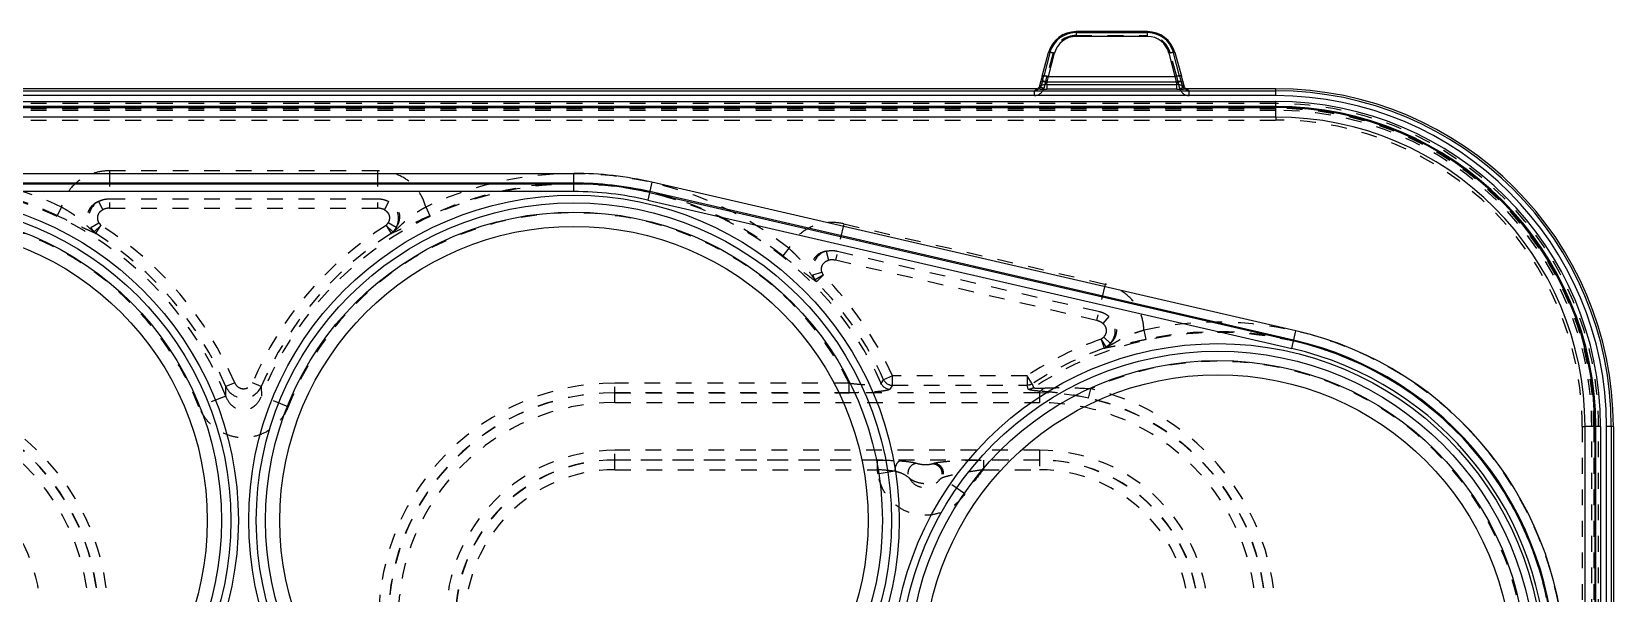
# Model space of a CAD drawing. Header units: millimetres. Extents: x -685 to 1888, y -6001 to 855.
# Drawn here: x 63.4 to 227.4, y -459.2 to -401 of the extents above; entities that cross this region are included whole.
import ezdxf

# ---------------------------------------------------------------- set-up
doc = ezdxf.new("R2010")
doc.units = ezdxf.units.MM
doc.header["$LTSCALE"] = 16.335
doc.linetypes.add('HIDDEN', pattern=[0.2, 0.1, -0.1])
doc.layers.get('0').update_dxf_attribs({"linetype": 'CONTINUOUS'})
doc.layers.add('DEFAULT_2', color=8, linetype='HIDDEN')

msp = doc.modelspace()

# ---------------------------------------------------------------- linework, layer by layer
at = {"color": 7, "linetype": 'Continuous'}
for p, q in [((171.669, -400.997), (171.669, -401.495)), ((179.065, -400.997), (171.669, -400.997)), ((171.669, -401.093), (179.065, -401.093)), ((179.065, -401.495), (171.669, -401.495)), ((179.065, -401.495), (179.065, -400.997)), ((168.145, -405.601), (168.825, -403.161)), ((168.954, -403.195), (168.335, -405.6)), ((168.818, -405.632), (169.436, -403.226)), ((168.954, -403.195), (168.825, -403.161)), ((181.299, -403.226), (181.917, -405.632)), ((181.909, -403.161), (181.781, -403.195)), ((182.4, -405.6), (181.781, -403.195)), ((181.909, -403.161), (182.59, -405.6)), ((168.011, -406.091), (167.834, -406.751)), ((168.08, -406.562), (167.839, -406.747)), ((168.08, -406.562), (168.207, -406.091)), ((168.689, -406.22), (168.207, -406.091)), ((168.624, -406.462), (168.689, -406.22)), ((168.624, -406.462), (168.624, -406.961)), ((168.624, -406.462), (182.111, -406.462)), ((182.046, -406.22), (168.689, -406.22)), ((168.818, -405.632), (181.917, -405.632)), ((182.528, -406.091), (182.046, -406.22)), ((182.046, -406.22), (182.111, -406.462)), ((182.111, -406.961), (182.111, -406.462)), ((182.528, -406.091), (182.654, -406.562)), ((182.9, -406.751), (182.654, -406.562)), ((182.9, -406.751), (182.724, -406.091)), ((-21.633, -407.134), (192.367, -407.134)), ((192.367, -407.633), (-21.633, -407.633)), ((-21.633, -408.247), (192.367, -408.247)), ((167.632, -406.923), (3.103, -406.923)), ((167.632, -406.923), (167.728, -406.913)), ((167.734, -406.912), (167.727, -406.913)), ((167.752, -406.907), (167.734, -406.912)), ((167.853, -406.863), (167.752, -406.907)), ((167.899, -406.832), (167.853, -406.863)), ((167.899, -406.832), (167.902, -406.829)), ((182.111, -406.961), (168.624, -406.961)), ((182.832, -406.829), (182.833, -406.83)), ((182.897, -406.871), (182.833, -406.83)), ((183.103, -406.923), (183.007, -406.913)), ((192.367, -406.923), (183.103, -406.923)), ((192.367, -407.633), (192.367, -406.923)), ((192.367, -409.855), (192.367, -408.247)), ((192.367, -408.746), (-21.633, -408.746)), ((-21.633, -408.858), (192.367, -408.858)), ((192.367, -409.855), (-21.633, -409.855)), ((51.117, -415.694), (119.617, -415.694)), ((119.617, -417.583), (119.617, -415.694)), ((119.617, -416.692), (51.117, -416.692)), ((51.117, -416.785), (119.617, -416.785)), ((119.617, -417.583), (51.117, -417.583)), ((127.698, -416.614), (127.274, -418.454)), ((127.453, -417.676), (194.203, -433.061)), ((194.224, -432.97), (127.474, -417.586)), ((194.448, -431.998), (127.698, -416.614)), ((127.274, -418.454), (194.024, -433.838)), ((194.024, -433.838), (194.448, -431.998)), ((226.043, -441.923), (224.435, -441.923)), ((224.435, -553.039), (224.435, -441.923)), ((225.432, -441.923), (225.432, -553.056)), ((225.545, -553.168), (225.545, -441.923)), ((226.043, -441.923), (226.043, -553.156)), ((227.367, -441.923), (226.657, -441.923)), ((226.657, -552.923), (226.657, -441.923)), ((227.156, -441.923), (227.156, -552.923)), ((227.367, -441.923), (227.367, -552.923))]:
    msp.add_line(p, q, dxfattribs=at)
msp.add_lwpolyline([(183.007, -406.913), (182.985, -406.908), (182.897, -406.871)], dxfattribs=at)
for centre, radius in [((51.117, -451.673), 33.717), ((119.617, -451.673), 33.717), ((51.117, -451.673), 32.929), ((51.117, -451.673), 31.969), ((119.617, -451.673), 32.929), ((119.617, -451.673), 31.969), ((51.117, -451.673), 30.491), ((119.617, -451.673), 30.491), ((186.367, -467.058), 33.717), ((186.367, -467.058), 32.929), ((186.367, -467.058), 31.969), ((186.367, -467.058), 30.491)]:
    msp.add_circle(centre, radius, dxfattribs=at)
for centre, radius, start, end in [((171.669, -403.949), 2.951, 90.00097, 164.52079), ((171.669, -403.899), 2.805, 91.32402, 162.08001), ((171.67, -403.801), 2.306, 90.00624, 165.57772), ((171.669, -403.852), 2.758, 89.99103, 91.33728), ((179.065, -403.949), 2.951, 15.47919, 89.99905), ((179.066, -403.851), 2.758, 88.66268, 90.00997), ((179.065, -403.801), 2.306, 14.42188, 89.99313), ((179.065, -403.899), 2.805, 17.9261, 88.67541), ((171.641, -403.891), 2.776, 162.0468, 165.48349), ((179.093, -403.892), 2.777, 14.51943, 17.96153), ((216.517, -419.085), 50.216, 164.42323, 165.00315), ((120.095, -393.196), 49.81, 344.99602, 345.57912), ((100.643, -391.022), 69.723, 347.40992, 347.90485), ((250.039, -391.034), 69.668, 192.09494, 192.59025), ((230.615, -393.202), 49.784, 194.42073, 195.00413), ((134.23, -419.082), 50.203, 14.99676, 15.57686), ((167.633, -406.454), 0.469, 281.7915, 297.993), ((167.347, -406.618), 0.506, 323.22112, 344.79619), ((167.626, -406.442), 0.482, 298.0632, 321.08831), ((168.627, -386.959), 20.002, 268.95748, 269.99232), ((183.109, -406.441), 0.483, 218.88732, 239.49943), ((183.103, -406.451), 0.471, 239.52848, 258.20085), ((183.393, -406.616), 0.51, 195.26963, 213.69414), ((182.741, -403.921), 3.025, 274.59005, 275.20064), ((192.367, -441.923), 35, 0, 90), ((192.367, -441.923), 34.789, 0, 90), ((192.367, -441.923), 34.29, 0, 90), ((192.367, -441.923), 33.676, 0, 90), ((192.367, -441.923), 33.177, 0, 90), ((192.367, -441.923), 33.065, 0, 90), ((192.367, -441.923), 32.067, 0, 90), ((119.617, -451.673), 35.979, 77.02103, 90), ((119.617, -451.673), 34.981, 77.02103, 90), ((119.617, -451.673), 34.888, 77.02103, 90), ((119.617, -451.673), 34.09, 77.02103, 90), ((186.367, -467.058), 35.979, 0, 77.02103), ((186.367, -467.058), 34.09, 0, 77.02103), ((186.367, -467.058), 34.888, 0, 77.02103), ((186.367, -467.058), 34.981, 0, 77.02103)]:
    msp.add_arc(centre, radius, start, end, dxfattribs=at)
for points, knots in [([(169.436, -403.226), (169.376, -403.212), (169.268, -403.189), (169.125, -403.17), (169.029, -403.168), (168.976, -403.178), (168.958, -403.189), (168.954, -403.195)], [0, 0, 0, 0, 0.3750584, 0.6690294, 0.8802156, 0.9528471, 1, 1, 1, 1]), ([(181.781, -403.195), (181.777, -403.189), (181.759, -403.178), (181.706, -403.168), (181.61, -403.17), (181.466, -403.189), (181.359, -403.212), (181.299, -403.226)], [0, 0, 0, 0, 0.0471534, 0.1197837, 0.3309703, 0.624935, 1, 1, 1, 1]), ([(167.98, -406.754), (167.992, -406.739), (168.035, -406.681), (168.067, -406.614), (168.08, -406.562)], [0, 0, 0, 0, 0.2580806, 1, 1, 1, 1]), ([(168.08, -406.562), (168.081, -406.561), (168.087, -406.555), (168.094, -406.551), (168.1, -406.548)], [0, 0, 0, 0, 0.1748982, 1, 1, 1, 1]), ([(168.624, -406.462), (168.566, -406.475), (168.456, -406.499), (168.305, -406.529), (168.189, -406.544), (168.123, -406.551), (168.1, -406.548)], [0, 0, 0, 0, 0.3359823, 0.6354887, 0.8656282, 1, 1, 1, 1]), ([(168.335, -405.6), (168.339, -405.594), (168.356, -405.584), (168.409, -405.573), (168.508, -405.575), (168.652, -405.595), (168.76, -405.617), (168.818, -405.632)], [0, 0, 0, 0, 0.044097, 0.1129231, 0.3310454, 0.6397631, 1, 1, 1, 1]), ([(181.917, -405.632), (181.975, -405.617), (182.082, -405.595), (182.227, -405.575), (182.326, -405.573), (182.379, -405.584), (182.396, -405.594), (182.4, -405.6)], [0, 0, 0, 0, 0.3602509, 0.6689627, 0.8870644, 0.9558984, 1, 1, 1, 1]), ([(182.352, -406.513), (182.333, -406.509), (182.252, -406.494), (182.172, -406.476), (182.111, -406.462)], [0, 0, 0, 0, 0.2379977, 1, 1, 1, 1]), ([(182.533, -406.543), (182.52, -406.541), (182.459, -406.533), (182.399, -406.522), (182.352, -406.513)], [0, 0, 0, 0, 0.2155175, 1, 1, 1, 1]), ([(182.635, -406.548), (182.629, -406.548), (182.595, -406.55), (182.561, -406.546), (182.533, -406.543)], [0, 0, 0, 0, 0.1635363, 1, 1, 1, 1]), ([(182.654, -406.562), (182.654, -406.561), (182.648, -406.555), (182.641, -406.551), (182.635, -406.548)], [0, 0, 0, 0, 0.1738545, 1, 1, 1, 1]), ([(182.654, -406.562), (182.661, -406.587), (182.698, -406.689), (182.767, -406.779), (182.832, -406.829)], [0, 0, 0, 0, 0.2408289, 1, 1, 1, 1]), ([(167.632, -406.923), (167.651, -406.926), (167.76, -406.939), (167.869, -406.945), (167.96, -406.949)], [0, 0, 0, 0, 0.1726223, 1, 1, 1, 1]), ([(167.96, -406.949), (167.983, -406.95), (168.084, -406.954), (168.185, -406.956), (168.263, -406.958)], [0, 0, 0, 0, 0.2304826, 1, 1, 1, 1]), ([(182.111, -406.961), (182.277, -406.961), (182.568, -406.958), (182.859, -406.946), (182.983, -406.936)], [0, 0, 0, 0, 0.570196, 1, 1, 1, 1]), ([(183.015, -406.933), (183.024, -406.933), (183.053, -406.93), (183.082, -406.926), (183.103, -406.923)], [0, 0, 0, 0, 0.2972074, 1, 1, 1, 1])]:
    msp.add_open_spline(points, degree=3, knots=knots, dxfattribs=at)
for points in [[(168.002, -406.744), (168.048, -406.687), (168.082, -406.619), (168.1, -406.548)], [(182.733, -406.744), (182.687, -406.687), (182.653, -406.618), (182.635, -406.548)], [(167.646, -406.93), (167.702, -406.924), (167.758, -406.909), (167.809, -406.885)], [(167.902, -406.829), (167.931, -406.807), (167.957, -406.782), (167.98, -406.754)], [(182.833, -406.83), (182.861, -406.851), (182.891, -406.869), (182.922, -406.883)]]:
    msp.add_open_spline(points, degree=3, dxfattribs=at)
at = {"layer": 'DEFAULT_2', "color": 8, "linetype": 'HIDDEN'}
for p, q in [((171.669, -401.399), (179.065, -401.399)), ((169.308, -403.192), (168.628, -405.632)), ((182.107, -405.632), (181.427, -403.192)), ((168.011, -406.091), (168.494, -406.22)), ((168.494, -406.22), (168.317, -406.88)), ((168.494, -406.22), (168.689, -406.22)), ((168.818, -405.632), (168.628, -405.632)), ((182.107, -405.632), (181.917, -405.632)), ((182.046, -406.22), (182.241, -406.22)), ((182.241, -406.22), (182.724, -406.091)), ((182.418, -406.88), (182.241, -406.22)), ((167.345, -407.126), (167.598, -406.932)), ((167.345, -407.625), (167.345, -407.126)), ((167.902, -406.829), (167.653, -407.021)), ((182.418, -406.88), (182.9, -406.751)), ((183.082, -407.021), (182.832, -406.829)), ((183.137, -406.932), (183.39, -407.126)), ((183.39, -407.625), (183.39, -407.126)), ((192.367, -408.457), (-21.633, -408.457)), ((-21.633, -408.955), (192.367, -408.955)), ((192.367, -409.162), (-21.633, -409.162)), ((192.367, -409.855), (192.367, -410.16)), ((-21.633, -410.16), (192.367, -410.16)), ((71.476, -415.426), (71.476, -419.299)), ((99.258, -415.426), (71.476, -415.426)), ((99.258, -415.426), (99.259, -419.299)), ((66.483, -419.176), (66.058, -420.075)), ((70.327, -418.602), (70.772, -419.462)), ((71.476, -418.33), (99.258, -418.33)), ((71.476, -419.299), (99.259, -419.299)), ((100.407, -418.602), (99.963, -419.462)), ((104.252, -419.176), (104.677, -420.075)), ((69.54, -421.289), (70.378, -420.806)), ((70.587, -421.081), (69.889, -421.752)), ((70.053, -421.92), (70.587, -421.081)), ((100.148, -421.081), (100.682, -421.92)), ((100.846, -421.752), (100.148, -421.081)), ((101.195, -421.29), (100.356, -420.806)), ((147.597, -420.924), (146.727, -424.698)), ((147.597, -420.924), (174.669, -427.164)), ((141.889, -423.457), (141.273, -424.238)), ((145.764, -423.761), (146.005, -424.699)), ((146.945, -423.755), (174.017, -429.994)), ((144.393, -426.203), (145.319, -425.92)), ((145.46, -426.235), (144.629, -426.732)), ((144.751, -426.933), (145.46, -426.235)), ((173.8, -430.938), (146.727, -424.698)), ((174.669, -427.164), (173.8, -430.938)), ((175.076, -430.517), (174.449, -431.255)), ((174.796, -433.685), (174.266, -432.875)), ((174.266, -432.875), (174.598, -433.812)), ((175.24, -433.313), (174.531, -432.653)), ((178.693, -431.94), (178.906, -432.912)), ((83.519, -438.784), (83.539, -437.794)), ((84.453, -437.403), (83.539, -437.794)), ((87.196, -437.794), (86.282, -437.403)), ((87.196, -437.794), (87.216, -438.784)), ((123.868, -439.449), (123.868, -437.438)), ((148.151, -437.438), (123.868, -437.438)), ((148.151, -438.432), (148.151, -437.438)), ((151.463, -437.466), (151.722, -437.077)), ((152.628, -436.665), (151.722, -437.077)), ((152.628, -437.66), (152.372, -438.056)), ((166.589, -436.665), (152.628, -436.665)), ((152.628, -437.66), (152.628, -436.665)), ((152.628, -437.66), (166.589, -437.66)), ((166.589, -436.665), (166.589, -437.66)), ((167.131, -437.499), (166.589, -436.665)), ((166.706, -438.056), (166.589, -437.66)), ((167.131, -437.499), (167.252, -437.893)), ((83.519, -438.784), (80.747, -439.887)), ((89.988, -439.887), (87.216, -438.784)), ((123.868, -438.432), (148.151, -438.432)), ((167.868, -438.454), (123.868, -438.454)), ((167.868, -438.267), (167.868, -439.449)), ((172.97, -438.993), (173.186, -438.022)), ((123.868, -439.449), (167.868, -439.449)), ((224.131, -441.923), (224.435, -441.923)), ((224.131, -441.923), (224.131, -552.923)), ((225.128, -552.923), (225.128, -441.923)), ((225.335, -441.923), (225.335, -552.923)), ((225.834, -552.923), (225.834, -441.923)), ((123.868, -446.408), (123.868, -444.397)), ((167.868, -444.397), (123.868, -444.397)), ((123.868, -445.392), (167.868, -445.392)), ((151.067, -445.414), (123.868, -445.414)), ((151.067, -445.414), (151.067, -446.408)), ((167.868, -445.414), (162.069, -445.414)), ((162.069, -445.414), (162.069, -446.408)), ((167.868, -444.397), (167.868, -446.408)), ((123.868, -446.408), (151.067, -446.408)), ((152.873, -446.577), (151.137, -446.843)), ((160.142, -448.918), (157.758, -447.27)), ((162.069, -446.408), (167.868, -446.408))]:
    msp.add_line(p, q, dxfattribs=at)
for centre, radius, start, end in [((171.67, -403.851), 2.452, 90.00561, 164.41817), ((179.065, -403.851), 2.452, 15.58146, 89.99398), ((236.878, -421.486), 70.068, 166.92203, 167.41546), ((113.861, -421.485), 70.064, 12.58452, 13.07797), ((167.345, -406.619), 1.006, 270.0182, 344.97904), ((167.599, -406.469), 0.463, 269.84871, 275.81618), ((167.34, -406.614), 0.513, 307.53794, 323.22112), ((183.39, -406.619), 1.006, 195.01682, 269.98073), ((183.144, -406.408), 0.525, 245.00617, 254.85638), ((183.392, -406.616), 0.51, 213.69414, 243.84208), ((183.141, -406.422), 0.511, 254.78404, 264.32519), ((183.136, -406.47), 0.462, 264.3526, 270.15326), ((192.367, -441.923), 33.466, 0, 90), ((192.367, -441.923), 32.967, 0, 90), ((192.367, -441.923), 32.761, 0, 90), ((192.367, -441.923), 31.763, 0, 90), ((51.117, -451.673), 35.946, 64.69388, 128.28499), ((119.617, -451.673), 35.946, 51.71491, 115.30602), ((51.117, -451.673), 34.871, 21.69164, 155.95807), ((51.117, -451.673), 34.952, 64.69601, 128.28361), ((119.617, -451.673), 34.871, 24.04193, 158.30836), ((119.617, -451.673), 34.952, 51.71704, 115.30464), ((71.301, -420.346), 1.998, 119.15884, 208.17282), ((99.434, -420.346), 1.998, 331.82552, 60.84145), ((51.117, -451.673), 31.888, 21.69165, 153.48552), ((51.117, -451.673), 36.262, 23.17473, 57.52606), ((119.617, -451.673), 36.262, 122.47393, 156.82527), ((119.617, -451.673), 31.888, 26.51448, 158.30835), ((51.117, -451.673), 35.267, 23.17472, 57.52606), ((119.617, -451.673), 35.267, 122.47393, 156.82528), ((146.321, -425.68), 1.998, 106.17982, 195.19397), ((119.617, -451.673), 36.262, 24.44863, 44.54708), ((119.617, -451.673), 35.267, 24.44863, 44.54708), ((173.736, -431.998), 1.998, 318.8467, 47.86242), ((186.367, -467.058), 35.946, 334.69387, 102.32705), ((186.367, -467.058), 36.262, 109.49494, 123.05533), ((186.367, -467.058), 34.871, 291.69164, 123.2426), ((186.367, -467.058), 34.952, 334.69601, 102.32567), ((186.367, -467.058), 35.267, 109.49494, 123.05533), ((186.367, -467.058), 31.888, 291.69165, 114.41736), ((46.868, -461.923), 24.485, 0, 90), ((85.367, -436.985), 2, 203.87511, 336.12477), ((123.868, -461.923), 24.485, 90, 180), ((152.379, -437.049), 1.006, 204.48632, 269.57337), ((152.635, -436.653), 1.006, 204.87239, 269.56446), ((46.868, -461.923), 23.491, 0, 90), ((46.868, -461.923), 23.469, 0, 90), ((123.868, -461.923), 23.491, 90, 180), ((123.868, -461.923), 23.469, 90, 180), ((167.868, -461.923), 23.469, 0, 90), ((167.868, -461.923), 23.491, 0, 77.45551), ((167.868, -461.923), 24.485, 0, 77.45551), ((46.868, -461.923), 22.474, 0, 90), ((123.868, -461.923), 22.474, 90, 180), ((167.868, -461.923), 22.474, 0, 90), ((46.868, -461.923), 17.526, 0, 90), ((123.868, -461.923), 17.526, 90, 180), ((123.868, -461.923), 16.531, 90, 180), ((123.868, -461.923), 16.509, 90, 180), ((167.868, -461.923), 17.526, 0, 90), ((167.868, -461.923), 16.531, 0, 90), ((167.868, -461.923), 16.509, 0, 90), ((123.868, -461.923), 15.515, 90, 180), ((119.617, -451.673), 31.888, 8.71267, 9.503), ((186.367, -467.058), 31.888, 139.64178, 145.32938), ((167.868, -461.923), 15.515, 0, 90)]:
    msp.add_arc(centre, radius, start, end, dxfattribs=at)
for points, knots in [([(168.825, -403.161), (168.825, -403.145), (168.867, -403.129), (168.913, -403.128), (168.999, -403.129), (169.131, -403.149), (169.244, -403.175), (169.308, -403.192)], [0, 0, 0, 0, 0.098543, 0.1898416, 0.302322, 0.6034405, 1, 1, 1, 1]), ([(181.427, -403.192), (181.491, -403.175), (181.604, -403.149), (181.736, -403.129), (181.822, -403.128), (181.867, -403.129), (181.909, -403.145), (181.909, -403.161)], [0, 0, 0, 0, 0.3965641, 0.6976746, 0.8101561, 0.9014544, 1, 1, 1, 1]), ([(168.628, -405.632), (168.567, -405.615), (168.478, -405.595), (168.363, -405.576), (168.291, -405.568), (168.23, -405.567), (168.184, -405.569), (168.145, -405.585), (168.145, -405.6)], [0, 0, 0, 0, 0.3798753, 0.5502052, 0.6976916, 0.8179994, 0.9077731, 1, 1, 1, 1]), ([(182.59, -405.6), (182.59, -405.585), (182.55, -405.569), (182.504, -405.567), (182.443, -405.568), (182.372, -405.576), (182.257, -405.595), (182.168, -405.615), (182.107, -405.632)], [0, 0, 0, 0, 0.0923866, 0.1822759, 0.3027473, 0.4502747, 0.6203843, 1, 1, 1, 1]), ([(167.598, -406.932), (167.599, -406.928), (167.615, -406.927), (167.624, -406.924), (167.632, -406.923)], [0, 0, 0, 0, 0.3243314, 1, 1, 1, 1]), ([(168.317, -406.88), (168.253, -406.864), (168.117, -406.829), (168.026, -406.799), (167.79, -406.741), (167.834, -406.751)], [0, 0, 0, 0, 0.3952582, 0.7263396, 1, 1, 1, 1]), ([(183.103, -406.923), (183.108, -406.924), (183.119, -406.925), (183.132, -406.928), (183.137, -406.932)], [0, 0, 0, 0, 0.4379046, 1, 1, 1, 1]), ([(71.476, -415.426), (70.917, -415.426), (69.791, -415.595), (68.267, -416.361), (67.075, -417.585), (66.613, -418.633), (66.483, -419.176)], [0, 0, 0, 0, 0.2501446, 0.500177, 0.7501331, 1, 1, 1, 1]), ([(104.252, -419.176), (104.121, -418.633), (103.659, -417.585), (102.467, -416.36), (100.943, -415.596), (99.818, -415.426), (99.258, -415.426)], [0, 0, 0, 0, 0.2498854, 0.4998181, 0.749839, 1, 1, 1, 1]), ([(66.483, -419.176), (66.664, -419.271), (67.013, -419.473), (67.511, -419.788), (67.975, -420.104), (68.391, -420.435), (68.768, -420.777), (69.244, -421.237), (69.622, -421.558), (69.889, -421.752)], [0, 0, 0, 0, 0.1432339, 0.2820804, 0.4130653, 0.5360276, 0.6539278, 0.7692396, 1, 1, 1, 1]), ([(70.327, -418.602), (70.081, -418.703), (69.729, -418.927), (69.388, -419.354), (69.219, -419.737), (69.155, -420.151), (69.212, -420.694), (69.387, -421.072), (69.54, -421.29)], [0, 0, 0, 0, 0.2459115, 0.372434, 0.5001995, 0.6281093, 0.7544147, 1, 1, 1, 1]), ([(70.378, -420.806), (70.314, -420.693), (70.226, -420.44), (70.255, -420.04), (70.446, -419.687), (70.657, -419.522), (70.772, -419.462)], [0, 0, 0, 0, 0.250037, 0.5000297, 0.7499978, 1, 1, 1, 1]), ([(70.327, -418.602), (70.505, -418.51), (70.882, -418.373), (71.28, -418.33), (71.476, -418.33)], [0, 0, 0, 0, 0.5050789, 1, 1, 1, 1]), ([(71.476, -419.299), (71.414, -419.299), (71.172, -419.312), (70.932, -419.379), (70.772, -419.462)], [0, 0, 0, 0, 0.2562298, 1, 1, 1, 1]), ([(99.258, -418.33), (99.455, -418.33), (99.852, -418.373), (100.23, -418.51), (100.407, -418.602)], [0, 0, 0, 0, 0.4948753, 1, 1, 1, 1]), ([(99.963, -419.462), (99.91, -419.435), (99.687, -419.338), (99.442, -419.299), (99.259, -419.299)], [0, 0, 0, 0, 0.2442836, 1, 1, 1, 1]), ([(99.963, -419.462), (100.078, -419.522), (100.288, -419.687), (100.48, -420.04), (100.509, -420.44), (100.421, -420.693), (100.356, -420.806)], [0, 0, 0, 0, 0.2500368, 0.5000291, 0.7499978, 1, 1, 1, 1]), ([(101.195, -421.29), (101.348, -421.072), (101.524, -420.693), (101.58, -420.15), (101.515, -419.736), (101.346, -419.353), (101.005, -418.927), (100.654, -418.703), (100.407, -418.602)], [0, 0, 0, 0, 0.2457978, 0.3723309, 0.5001044, 0.6280048, 0.7543013, 1, 1, 1, 1]), ([(100.846, -421.752), (100.98, -421.654), (101.242, -421.454), (101.609, -421.122), (101.967, -420.777), (102.344, -420.435), (102.76, -420.104), (103.222, -419.786), (103.723, -419.475), (104.073, -419.274), (104.252, -419.176)], [0, 0, 0, 0, 0.1160475, 0.2307036, 0.3465067, 0.4639887, 0.5870447, 0.7180178, 0.8567461, 1, 1, 1, 1]), ([(70.053, -421.92), (69.814, -421.818), (69.273, -421.585), (68.364, -421.169), (67.273, -420.652), (66.479, -420.274), (66.057, -420.075)], [0, 0, 0, 0, 0.1773142, 0.4009503, 0.6814456, 1, 1, 1, 1]), ([(69.889, -421.752), (69.855, -421.717), (69.725, -421.574), (69.612, -421.415), (69.54, -421.29)], [0, 0, 0, 0, 0.2477217, 1, 1, 1, 1]), ([(70.378, -420.806), (70.393, -420.83), (70.454, -420.928), (70.527, -421.019), (70.587, -421.081)], [0, 0, 0, 0, 0.2462352, 1, 1, 1, 1]), ([(100.148, -421.081), (100.168, -421.06), (100.246, -420.975), (100.313, -420.88), (100.356, -420.806)], [0, 0, 0, 0, 0.2538571, 1, 1, 1, 1]), ([(104.678, -420.075), (104.255, -420.275), (103.461, -420.652), (102.371, -421.169), (101.461, -421.585), (100.921, -421.818), (100.682, -421.92)], [0, 0, 0, 0, 0.318577, 0.5990609, 0.8226905, 1, 1, 1, 1]), ([(101.195, -421.29), (101.171, -421.332), (101.069, -421.496), (100.946, -421.648), (100.846, -421.752)], [0, 0, 0, 0, 0.2529055, 1, 1, 1, 1]), ([(147.597, -420.924), (147.052, -420.799), (145.917, -420.711), (144.26, -421.115), (142.824, -422.04), (142.138, -422.958), (141.889, -423.457)], [0, 0, 0, 0, 0.2501446, 0.500177, 0.7501331, 1, 1, 1, 1]), ([(69.889, -421.752), (69.9, -421.769), (69.948, -421.831), (70.006, -421.886), (70.053, -421.92)], [0, 0, 0, 0, 0.2616837, 1, 1, 1, 1]), ([(100.682, -421.92), (100.697, -421.909), (100.758, -421.86), (100.812, -421.801), (100.846, -421.752)], [0, 0, 0, 0, 0.2391936, 1, 1, 1, 1]), ([(144.751, -426.933), (144.541, -426.78), (144.067, -426.432), (143.274, -425.822), (142.328, -425.073), (141.639, -424.527), (141.272, -424.237)], [0, 0, 0, 0, 0.1773133, 0.400947, 0.6814413, 1, 1, 1, 1]), ([(141.889, -423.457), (142.044, -423.59), (142.339, -423.866), (142.754, -424.285), (143.135, -424.697), (143.466, -425.112), (143.756, -425.531), (144.117, -426.086), (144.413, -426.484), (144.629, -426.732)], [0, 0, 0, 0, 0.1432355, 0.2820854, 0.4130729, 0.5360347, 0.6539279, 0.7692405, 1, 1, 1, 1]), ([(145.764, -423.761), (145.501, -423.805), (145.108, -423.944), (144.68, -424.283), (144.429, -424.619), (144.273, -425.007), (144.207, -425.549), (144.293, -425.957), (144.393, -426.203)], [0, 0, 0, 0, 0.2459115, 0.372434, 0.5001995, 0.6281093, 0.7544147, 1, 1, 1, 1]), ([(145.764, -423.761), (145.958, -423.712), (146.356, -423.663), (146.754, -423.711), (146.945, -423.755)], [0, 0, 0, 0, 0.5050789, 1, 1, 1, 1]), ([(146.727, -424.698), (146.667, -424.684), (146.428, -424.643), (146.179, -424.654), (146.005, -424.699)], [0, 0, 0, 0, 0.2562297, 1, 1, 1, 1]), ([(144.629, -426.732), (144.604, -426.691), (144.51, -426.522), (144.436, -426.342), (144.393, -426.203)], [0, 0, 0, 0, 0.2477171, 1, 1, 1, 1]), ([(145.319, -425.92), (145.281, -425.796), (145.253, -425.53), (145.371, -425.146), (145.636, -424.846), (145.879, -424.732), (146.005, -424.699)], [0, 0, 0, 0, 0.250037, 0.5000296, 0.7499978, 1, 1, 1, 1]), ([(145.319, -425.92), (145.327, -425.947), (145.365, -426.057), (145.416, -426.161), (145.46, -426.236)], [0, 0, 0, 0, 0.2462344, 1, 1, 1, 1]), ([(144.629, -426.732), (144.637, -426.751), (144.67, -426.823), (144.714, -426.889), (144.751, -426.933)], [0, 0, 0, 0, 0.2616853, 1, 1, 1, 1]), ([(178.693, -431.94), (178.688, -431.381), (178.473, -430.256), (177.587, -428.795), (176.273, -427.708), (175.214, -427.289), (174.669, -427.164)], [0, 0, 0, 0, 0.2498854, 0.499818, 0.749839, 1, 1, 1, 1]), ([(174.449, -431.255), (174.404, -431.217), (174.209, -431.073), (173.978, -430.979), (173.8, -430.938)], [0, 0, 0, 0, 0.2442831, 1, 1, 1, 1]), ([(174.017, -429.994), (174.208, -430.038), (174.586, -430.17), (174.923, -430.387), (175.076, -430.517)], [0, 0, 0, 0, 0.4948748, 1, 1, 1, 1]), ([(175.24, -433.313), (175.437, -433.135), (175.694, -432.806), (175.871, -432.289), (175.901, -431.871), (175.822, -431.46), (175.585, -430.968), (175.293, -430.671), (175.076, -430.517)], [0, 0, 0, 0, 0.2457978, 0.3723309, 0.5001044, 0.6280048, 0.7543013, 1, 1, 1, 1]), ([(174.266, -432.875), (174.291, -432.859), (174.385, -432.793), (174.472, -432.716), (174.531, -432.653)], [0, 0, 0, 0, 0.2538179, 1, 1, 1, 1]), ([(174.449, -431.255), (174.548, -431.339), (174.716, -431.548), (174.823, -431.935), (174.762, -432.331), (174.62, -432.558), (174.531, -432.653)], [0, 0, 0, 0, 0.2500368, 0.5000291, 0.7499978, 1, 1, 1, 1]), ([(174.796, -433.685), (174.948, -433.62), (175.248, -433.483), (175.681, -433.242), (176.107, -432.986), (176.551, -432.738), (177.031, -432.509), (177.553, -432.303), (178.111, -432.112), (178.496, -431.995), (178.693, -431.94)], [0, 0, 0, 0, 0.1160422, 0.2306939, 0.3465005, 0.463984, 0.5870421, 0.7180166, 0.8567453, 1, 1, 1, 1]), ([(178.906, -432.911), (178.45, -433.011), (177.591, -433.2), (176.412, -433.46), (175.433, -433.661), (174.854, -433.766), (174.598, -433.812)], [0, 0, 0, 0, 0.3185761, 0.5990602, 0.8226901, 1, 1, 1, 1]), ([(174.598, -433.812), (174.615, -433.805), (174.686, -433.771), (174.751, -433.725), (174.796, -433.685)], [0, 0, 0, 0, 0.2391951, 1, 1, 1, 1]), ([(175.24, -433.313), (175.206, -433.349), (175.07, -433.486), (174.917, -433.606), (174.796, -433.685)], [0, 0, 0, 0, 0.2530206, 1, 1, 1, 1]), ([(84.453, -437.403), (84.529, -437.579), (84.785, -437.897), (85.367, -438.079), (85.95, -437.897), (86.206, -437.579), (86.282, -437.403)], [0, 0, 0, 0, 0.2502772, 0.5000204, 0.7497551, 1, 1, 1, 1]), ([(148.151, -437.438), (148.546, -437.487), (149.124, -437.547), (149.871, -437.594), (150.363, -437.61), (150.782, -437.606), (151.109, -437.584), (151.318, -437.549), (151.424, -437.507), (151.456, -437.48), (151.463, -437.466)], [0, 0, 0, 0, 0.3564798, 0.5215739, 0.6706267, 0.7978036, 0.8973648, 0.9646064, 0.9858964, 1, 1, 1, 1]), ([(83.519, -438.784), (83.661, -439.18), (84.032, -439.735), (84.761, -440.143), (85.367, -440.256), (85.973, -440.143), (86.703, -439.735), (87.074, -439.18), (87.216, -438.784)], [0, 0, 0, 0, 0.2549427, 0.3787271, 0.499994, 0.6212639, 0.7450447, 1, 1, 1, 1]), ([(152.372, -438.056), (152.361, -438.073), (152.317, -438.104), (152.23, -438.14), (152.105, -438.177), (151.869, -438.228), (151.493, -438.283), (150.959, -438.336), (150.333, -438.379), (149.64, -438.41), (148.906, -438.428), (148.405, -438.432), (148.151, -438.432)], [0, 0, 0, 0, 0.0142006, 0.036241, 0.0666603, 0.1054107, 0.2061415, 0.3339779, 0.4830249, 0.6474041, 0.8215949, 1, 1, 1, 1]), ([(166.706, -438.056), (166.755, -438.055), (166.945, -438.04), (167.132, -437.971), (167.252, -437.893)], [0, 0, 0, 0, 0.2521091, 1, 1, 1, 1]), ([(167.868, -438.267), (167.719, -438.255), (167.449, -438.23), (167.131, -438.189), (166.926, -438.151), (166.818, -438.123), (166.747, -438.096), (166.711, -438.07), (166.706, -438.056)], [0, 0, 0, 0, 0.3741638, 0.6832827, 0.8046772, 0.8988221, 0.9633652, 1, 1, 1, 1]), ([(167.252, -437.893), (167.254, -437.904), (167.29, -437.925), (167.355, -437.937), (167.457, -437.95), (167.643, -437.959), (167.923, -437.959), (168.159, -437.952), (168.286, -437.947)], [0, 0, 0, 0, 0.0339014, 0.1000301, 0.1984494, 0.3240793, 0.6356123, 1, 1, 1, 1]), ([(167.868, -438.267), (167.908, -438.262), (168.082, -438.207), (168.214, -438.064), (168.286, -437.947)], [0, 0, 0, 0, 0.2305854, 1, 1, 1, 1]), ([(172.97, -438.993), (172.088, -438.797), (170.775, -438.566), (169.067, -438.37), (168.254, -438.3), (167.868, -438.267)], [0, 0, 0, 0, 0.5253093, 0.7742701, 1, 1, 1, 1]), ([(168.286, -437.947), (168.658, -437.933), (169.437, -437.903), (171.071, -437.888), (172.334, -437.947), (173.186, -438.022)], [0, 0, 0, 0, 0.2276749, 0.4768037, 1, 1, 1, 1]), ([(89.988, -439.887), (89.804, -440.348), (89.304, -441.224), (88.214, -442.268), (86.861, -442.944), (85.367, -443.179), (83.873, -442.943), (82.521, -442.267), (81.431, -441.224), (80.93, -440.348), (80.747, -439.887)], [0, 0, 0, 0, 0.1250475, 0.2500705, 0.3750479, 0.5000317, 0.6250105, 0.7499789, 0.8749753, 1, 1, 1, 1]), ([(151.067, -445.414), (151.278, -445.414), (152.074, -445.42), (152.869, -445.45), (153.452, -445.493)], [0, 0, 0, 0, 0.2653621, 1, 1, 1, 1]), ([(153.452, -445.493), (153.261, -445.521), (153.064, -445.762), (152.951, -446.052), (152.89, -446.284), (152.873, -446.462), (152.873, -446.577)], [0, 0, 0, 0, 0.4462974, 0.5897418, 0.7339146, 1, 1, 1, 1]), ([(153.452, -445.493), (153.81, -445.52), (154.3, -445.566), (154.879, -445.665), (155.102, -445.719), (155.193, -445.75)], [0, 0, 0, 0, 0.6114456, 0.8351317, 1, 1, 1, 1]), ([(155.193, -445.75), (155.018, -445.756), (154.663, -445.874), (154.317, -446.278), (154.196, -446.784), (154.281, -447.119), (154.365, -447.268)], [0, 0, 0, 0, 0.2581847, 0.5175488, 0.7488599, 1, 1, 1, 1]), ([(155.193, -445.75), (155.28, -445.78), (155.522, -445.839), (155.968, -445.887), (156.419, -445.874), (156.708, -445.813), (156.795, -445.779)], [0, 0, 0, 0, 0.1690637, 0.4592196, 0.8269943, 1, 1, 1, 1]), ([(156.795, -445.779), (156.807, -445.774), (156.863, -445.754), (156.919, -445.737), (156.964, -445.726)], [0, 0, 0, 0, 0.2194042, 1, 1, 1, 1]), ([(156.795, -445.779), (156.96, -445.784), (157.229, -445.864), (157.51, -446.106), (157.683, -446.362), (157.764, -446.662), (157.764, -447.034), (157.651, -447.291), (157.546, -447.42)], [0, 0, 0, 0, 0.2250145, 0.3589571, 0.4992035, 0.6396345, 0.7740216, 1, 1, 1, 1]), ([(156.964, -445.726), (157.083, -445.694), (157.365, -445.643), (157.844, -445.582), (158.421, -445.53), (159.323, -445.471), (160.547, -445.426), (161.551, -445.414), (162.069, -445.414)], [0, 0, 0, 0, 0.07192, 0.1678691, 0.2826347, 0.411567, 0.6968879, 1, 1, 1, 1]), ([(156.964, -445.726), (157.121, -445.732), (157.373, -445.813), (157.635, -446.043), (157.797, -446.28), (157.884, -446.552), (157.908, -446.893), (157.835, -447.137), (157.758, -447.27)], [0, 0, 0, 0, 0.230112, 0.3644926, 0.5045389, 0.6438605, 0.7765925, 1, 1, 1, 1]), ([(152.873, -446.577), (152.736, -446.557), (152.136, -446.481), (151.533, -446.433), (151.067, -446.408)], [0, 0, 0, 0, 0.2294871, 1, 1, 1, 1]), ([(160.142, -448.918), (159.86, -449.326), (159.175, -450.067), (157.878, -450.84), (156.409, -451.195), (154.9, -451.088), (153.497, -450.523), (152.331, -449.561), (151.503, -448.299), (151.212, -447.333), (151.137, -446.843)], [0, 0, 0, 0, 0.1250475, 0.2500705, 0.3750479, 0.5000317, 0.6250105, 0.7499789, 0.8749753, 1, 1, 1, 1]), ([(154.365, -447.268), (154.168, -447.106), (153.705, -446.79), (153.165, -446.636), (152.873, -446.577)], [0, 0, 0, 0, 0.4609637, 1, 1, 1, 1]), ([(154.365, -447.268), (154.518, -447.544), (154.951, -448.032), (155.885, -448.333), (156.844, -448.105), (157.345, -447.675), (157.546, -447.42)], [0, 0, 0, 0, 0.2506684, 0.4942318, 0.7418142, 1, 1, 1, 1]), ([(154.365, -447.268), (154.542, -447.417), (155.032, -447.688), (155.909, -447.876), (156.814, -447.806), (157.357, -447.568), (157.546, -447.42)], [0, 0, 0, 0, 0.2060816, 0.4878342, 0.786522, 1, 1, 1, 1]), ([(157.758, -447.269), (157.74, -447.282), (157.668, -447.332), (157.598, -447.382), (157.546, -447.42)], [0, 0, 0, 0, 0.2635259, 1, 1, 1, 1]), ([(162.069, -446.408), (161.632, -446.471), (160.785, -446.601), (159.589, -446.812), (158.691, -446.998), (158.1, -447.152), (157.86, -447.229), (157.758, -447.27)], [0, 0, 0, 0, 0.3009816, 0.5839403, 0.8280387, 0.9255966, 1, 1, 1, 1])]:
    msp.add_open_spline(points, degree=3, knots=knots, dxfattribs=at)
for points in [[(167.345, -407.126), (167.454, -407.126), (167.567, -407.087), (167.653, -407.021)], [(167.809, -406.885), (167.841, -406.871), (167.871, -406.853), (167.899, -406.832)], [(183.168, -407.074), (183.236, -407.108), (183.314, -407.126), (183.39, -407.126)], [(167.131, -437.499), (166.973, -437.601), (166.777, -437.659), (166.589, -437.66)]]:
    msp.add_open_spline(points, degree=3, dxfattribs=at)

doc.saveas('drawing.dxf')
